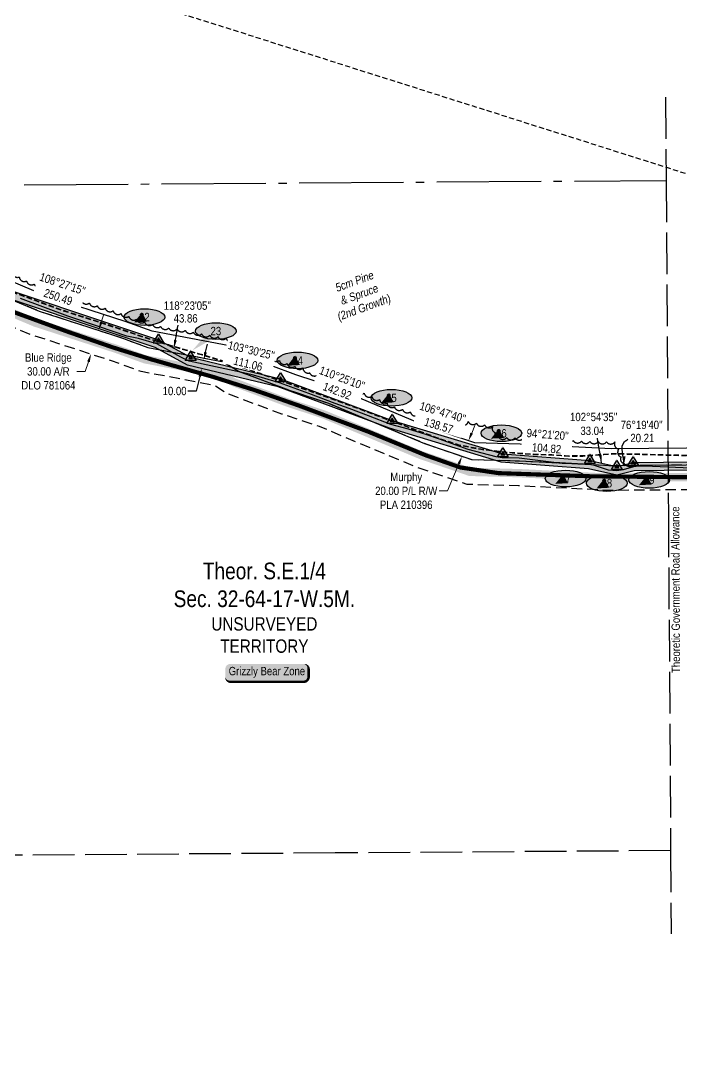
# Model space of a CAD drawing. Extents: x 527417 to 535105, y 6045789 to 6049248.
# Drawn here: x 530137 to 530929, y 6047279 to 6048526 of the extents above; entities that cross this region are included whole.
import ezdxf
from ezdxf.enums import TextEntityAlignment as Align

# ---------------------------------------------------------------- set-up
doc = ezdxf.new("R2010")
doc.units = 0
doc.header["$LTSCALE"] = 5
doc.header["$PDSIZE"] = 0.5
for name, pattern in [('0', [1, 1, 0]), ('foc-ACCESSROAD', [3.75, 2.5, -1.25]), ('foc-QUARTERLINE', [33, 25, -3, 2, -3]), ('foc-TIELINE', [1.875, 1.25, -0.625]), ('foc-UNSURVEYED', [12.5, 10, -2.5]), ('UG_PIPE', [1.875, 1.25, -0.625])]:
    doc.linetypes.add(name, pattern=pattern)
doc.layers.get('Defpoints').update_dxf_attribs({"color": 9})
for name, color, linetype in [('AS-PIPE-AG', 44, 'Continuous'), ('AS-PIPE-UG', 44, 'UG_PIPE'), ('AS-ROADS', 254, 'Continuous'), ('AS-WILDLIFE-BLOCK', 131, 'Continuous'), ('C-RW', 13, 'Continuous'), ('C-SYMBOL', 7, 'Continuous'), ('F-AR', 190, 'foc-ACCESSROAD'), ('L-BD1', 253, 'Continuous'), ('L-MON', 1, 'Continuous'), ('L-ROAD-T', 7, 'Continuous'), ('L-SECQ', 8, 'foc-QUARTERLINE'), ('L-TIE', 7, 'foc-TIELINE'), ('L-UNS-T', 3, 'Continuous'), ('L-USEC', 7, 'foc-UNSURVEYED'), ('P-ELEVATION', 7, 'Continuous'), ('P-PROPOSED', 10, 'Continuous'), ('P-PROPOSED-H', 21, 'Continuous'), ('P-STATION', 7, 'Continuous'), ('P-TXT', 4, 'Continuous'), ('T-BUSH', 110, '0'), ('T-BUSH-T', 110, 'Continuous')]:
    doc.layers.add(name, color=color, linetype=linetype)
doc.layers.add('C-RW-T', color=13, linetype='Continuous', lineweight=9)
doc.layers.add('F-AR-T', color=190, linetype='Continuous', lineweight=9)
doc.styles.add('175L', font='ARIALN.TTF', dxfattribs={"height": 20})
doc.styles.add('80', font='ARIALN.TTF', dxfattribs={"height": 10})
doc.styles.add('80CG', font='ARIALN.TTF', dxfattribs={"height": 10})
doc.styles.add('80L', font='ARIALN.TTF', dxfattribs={"height": 10})
doc.styles.add('80LS', font='ARIALNI.TTF', dxfattribs={"height": 10})
doc.dimstyles.new('Compass 5 000', dxfattribs={"dimscale": 5, "dimtxt": 9, "dimasz": 2, "dimexe": 0.2, "dimexo": 0.0625, "dimgap": 0.5, "dimtad": 0, "dimtih": 1, "dimtoh": 1, "dimzin": 0, "dimdsep": 46, "dimtxsty": '80CG', "dimcen": 0.1, "dimse1": 1, "dimse2": 1, "dimclrd": 256, "dimclrt": 256, "dimaunit": 1, "dimadec": 4, "dimazin": 0, "dimtfac": 0.06, "dimtofl": 0, "dimtmove": 0, "dimatfit": 1, "dimfxl": 0.2, "dimtolj": 1, "dimtzin": 0, "dimlwd": -1, "dimarcsym": 0})

# ---------------------------------------------------------------- blocks, each defined once
blk = doc.blocks.new('*D354')
at = {"layer": 'Defpoints', "color": 0, "transparency": 16777216}
for p in [(530256, 6048146.7), (530220.9, 6048126.6), (530246.7, 6048118.2)]:
    blk.add_point(p, dxfattribs=at)
at = {"layer": 'F-AR-T', "transparency": 16777216}
for p, q in [((530233.2, 6048164.6), (530236.3, 6048174.1)), ((530217.8, 6048117.1), (530214, 6048105.4)), ((530214, 6048105.4), (530204, 6048105.4))]:
    blk.add_line(p, q, dxfattribs=at)
for points in [[(530231.6, 6048165.1), (530234.8, 6048164.1), (530230.1, 6048155.1)], [(530216.2, 6048117.6), (530219.4, 6048116.5), (530220.9, 6048126.6)]]:
    blk.add_solid(points, dxfattribs=at)
at = {"layer": 'F-AR-T', "transparency": 16777216, "insert": (530169.7, 6048105.4), "char_height": 10, "attachment_point": 5, "style": '80CG'}
blk.add_mtext('\\A1;Blue Ridge \\P30.00 A/R \\PDLO 781064', dxfattribs=at)
blk = doc.blocks.new('*D435')
at = {"layer": 'C-RW-T', "transparency": 16777216}
for p, q in [((530677.4, 6048031.3), (530681.2, 6048040.5)), ((530661.9, 6047994.4), (530648.4, 6047962.1)), ((530648.4, 6047962.1), (530638.4, 6047962.1))]:
    blk.add_line(p, q, dxfattribs=at)
for points in [[(530675.8, 6048031.9), (530678.9, 6048030.7), (530673.5, 6048022.1)], [(530660.4, 6047995.1), (530663.5, 6047993.8), (530665.8, 6048003.6)]]:
    blk.add_solid(points, dxfattribs=at)
at = {"layer": 'Defpoints', "color": 0, "transparency": 16777216}
for p in [(530532.1, 6048081.3), (530524.3, 6048062.8), (530673.5, 6048022.1)]:
    blk.add_point(p, dxfattribs=at)
at = {"layer": 'C-RW-T', "transparency": 16777216, "insert": (530598.9, 6047962.1), "char_height": 10, "attachment_point": 5, "style": '80CG'}
blk.add_mtext('\\A1;Murphy\\P20.00 P/L R/W^JPLA 210396', dxfattribs=at)
blk = doc.blocks.new('*U570')
h = blk.add_hatch(color=255)
edge = h.paths.add_edge_path()
edge.add_line((-44, -11.5), (44, -11.5))
edge.add_arc((44, -5.5), 6, 270, 360)
edge.add_line((50, -5.5), (50, 4))
edge.add_arc((44, 4), 6, 0, 90)
edge.add_line((44, 10), (-44, 10))
edge.add_arc((-44, 4), 6, 90, 180)
edge.add_line((-50, 4), (-50, -5.5))
edge.add_arc((-44, -5.5), 6, 180, 270)
at = {"color": 131, "flags": 128}
blk.add_lwpolyline([(-44, -11.5, 3, 3, 0), (44, -11.5, 3, 3, 0.414214), (50, -5.5, 3, 3, 0), (50, 4, 3, 0, 0.414214), (44, 10, 0, 0, 0), (-44, 10, 0, 0, 0.414214), (-50, 4, 0, 0, 0), (-50, -5.5, 0, 3, 0.414214)], format="xyseb", close=True, dxfattribs=at)
at = {"color": 131, "style": '80'}
blk.add_attdef('ENTER_TEXT_001', (-26.8, -4.9), '', height=10, dxfattribs=at)
blk = doc.blocks.new('*D594')
at = {"layer": 'Defpoints', "color": 0, "transparency": 16777216}
for p in [(530353.6, 6048109), (530411.4, 6048105.4), (530409.1, 6048095.6)]:
    blk.add_point(p, dxfattribs=at)
at = {"layer": 'P-TXT', "transparency": 16777216}
for p, q in [((530358.2, 6048128.4), (530360.6, 6048138.1)), ((530351.2, 6048099.2), (530347.1, 6048081.9)), ((530347.1, 6048081.9), (530337.1, 6048081.9))]:
    blk.add_line(p, q, dxfattribs=at)
for points in [[(530356.6, 6048128.8), (530359.9, 6048128), (530355.9, 6048118.7)], [(530349.6, 6048099.6), (530352.9, 6048098.9), (530353.6, 6048109)]]:
    blk.add_solid(points, dxfattribs=at)
at = {"layer": 'P-TXT', "transparency": 16777216, "insert": (530321.1, 6048081.9), "char_height": 10, "attachment_point": 5, "style": '80CG'}
blk.add_mtext('\\A1;10.00', dxfattribs=at)
blk = doc.blocks.new('TRIA')
blk.add_hatch(color=255).paths.add_polyline_path([(-0.04, 1.52), (-1.47, -0.87), (1.39, -0.87)])
blk = doc.blocks.new('Hybrid_EC')
at = {"color": 251}
for points in [[(-1.3, -0.74), (0, 1.42), (1.3, -0.74)], [(0.47, -0.26), (0, 0.53), (-0.47, -0.26)]]:
    blk.add_lwpolyline(points, close=True, dxfattribs=at)
at = {"layer": 'Defpoints'}
blk.add_circle((0, 0), 0.05, dxfattribs=at)
at = {"xscale": 1.2, "yscale": 1.2, "zscale": 1.2}
blk.add_blockref('TRIA', (0.05, 0.06), dxfattribs=at)
blk = doc.blocks.new('we')
at = {"layer": 'P-ELEVATION'}
h = blk.add_hatch(color=111, dxfattribs=at)
h.dxf.hatch_style = 1
edge = h.paths.add_edge_path()
edge.add_ellipse((0, 0), major_axis=(-24.4, 0), ratio=0.410256, start_angle=0, end_angle=360)
at = {"layer": 'P-ELEVATION', "color": 7, "flags": 128}
blk.add_lwpolyline([(0, 0, 12.5, 0, 0), (-12.4, -6.4, 0, 0, 0)], format="xyseb", dxfattribs=at)
at = {"layer": 'P-ELEVATION', "color": 7}
blk.add_ellipse((0, 0), major_axis=(-24.4, 0), ratio=0.410256, dxfattribs=at)
at = {"layer": 'P-ELEVATION', "style": '80'}
blk.add_attdef('ELEVATION', text='', height=10, dxfattribs=at).set_placement((0, 0), align=Align.MIDDLE_CENTER)
blk = doc.blocks.new('*U690')
at = {"layer": 'P-ELEVATION'}
h = blk.add_hatch(color=111, dxfattribs=at)
h.dxf.hatch_style = 1
edge = h.paths.add_edge_path()
edge.add_ellipse((0, 0), major_axis=(-24.4, 0), ratio=0.410256, start_angle=0, end_angle=360)
at = {"layer": 'P-ELEVATION', "color": 7, "flags": 128}
blk.add_lwpolyline([(0, 0, 12.5, 0, 0), (-28.2, -23.3, 0, 0, 0)], format="xyseb", dxfattribs=at)
at = {"layer": 'P-ELEVATION', "color": 7}
blk.add_ellipse((0, 0), major_axis=(-24.4, 0), ratio=0.410256, dxfattribs=at)
at = {"layer": 'P-ELEVATION', "style": '80'}
blk.add_attdef('ELEVATION', text='', height=10, dxfattribs=at).set_placement((0, 0), align=Align.MIDDLE_CENTER)

msp = doc.modelspace()

# ---------------------------------------------------------------- hatches: boundary and pattern name
at = {"layer": 'P-PROPOSED-H'}
h = msp.add_hatch(color=256, dxfattribs=at)
h.dxf.hatch_style = 1
h.paths.add_polyline_path([(534208.674, 6047293.899), (533946.031, 6047443.317), (533899.129, 6047478.137), (533637.799, 6047629.483), (533156.089, 6047895.568), (533050.838, 6047960.588), (533013.122, 6047978.012), (532943.982, 6047997.561), (532365.932, 6047997.746), (532059.876, 6048001.47), (531886.075, 6047991.173), (531350.174, 6047994.11), (531240.123, 6047985.56), (531197.242, 6047989.914), (530872.297, 6047986.103), (530851.478, 6047981.038), (530817.718, 6047988.776), (530712.912, 6047996.759), (530578.976, 6048037.181), (530445.378, 6048086.916), (530336.763, 6048113.007), (530297.813, 6048134.054), (530061.412, 6048212.945), (529860.904, 6048268.016), (529835.458, 6048280.055), (529773.595, 6048292.032), (529592.334, 6048360.509), (529527.885, 6048377.079), (529309.157, 6048452.337), (529268.505, 6048464.616), (529139.946, 6048489.364), (529002.053, 6048500.402), (528952.886, 6048508.726), (528854.263, 6048539.609), (528784.83, 6048552.428), (528677.521, 6048598.614), (528586.226, 6048618.174), (528562.882, 6048638.384), (528563.366, 6048659.934), (528573.325, 6048658.232), (528572.979, 6048642.862), (528590.828, 6048627.41), (528680.573, 6048608.182), (528787.75, 6048562.052), (528856.673, 6048549.327), (528955.224, 6048518.468), (529003.289, 6048510.33), (529141.294, 6048499.282), (529270.901, 6048474.334), (529312.229, 6048461.849), (529530.759, 6048386.659), (529595.354, 6048370.053), (529776.331, 6048301.682), (529838.594, 6048289.629), (529864.392, 6048277.424), (530064.32, 6048222.511), (530301.801, 6048143.26), (530340.367, 6048122.421), (530448.3, 6048096.494), (530582.166, 6048046.659), (530714.758, 6048006.643), (530819.222, 6047998.686), (530851.41, 6047991.308), (530871.041, 6047996.083), (531197.69, 6047999.914), (531240.241, 6047995.594), (531349.814, 6048004.106), (531885.807, 6048001.169), (532059.64, 6048011.468), (532365.994, 6048007.74), (532945.37, 6048007.555), (533016.6, 6047987.416), (533055.578, 6047969.408), (533161.135, 6047904.2), (533642.721, 6047638.183), (533904.631, 6047486.501), (533951.501, 6047451.705), (534213.616, 6047302.586)])

# ---------------------------------------------------------------- linework, layer by layer
at = {"layer": 'AS-PIPE-AG', "flags": 128}
msp.add_lwpolyline([(530940.136, 6047989.572), (530885.108, 6047991.921), (530878.471, 6047991.791), (530871.669, 6047991.093), (530859.049, 6047987.447), (530851.444, 6047986.173), (530841.541, 6047987.018), (530834.181, 6047989.335), (530824.748, 6047992.417), (530818.47, 6047993.731), (530775.777, 6047996.164), (530734.236, 6048001.419), (530713.835, 6048001.701), (530706.871, 6048003.166), (530673.085, 6048011.648), (530638.648, 6048024.077), (530622.287, 6048029.865), (530601.582, 6048036.375), (530580.571, 6048041.92), (530553.47, 6048052.014), (530530.528, 6048060.88), (530513.795, 6048067.027), (530482.152, 6048079.026), (530446.839, 6048091.705), (530415.673, 6048101.123), (530407.519, 6048103.103), (530338.565, 6048117.714), (530328.7, 6048122.644), (530299.807, 6048138.657), (530277.869, 6048144.813), (530263.627, 6048147.831), (530229.904, 6048159.51), (530192.899, 6048171.684), (530136.143, 6048192.781)], dxfattribs=at)
at = {"layer": 'AS-PIPE-UG', "flags": 128}
for points in [[(533944.104, 6047471.534), (533912.702, 6047489.673), (533873.397, 6047510.188), (533833.013, 6047531.482), (533784.805, 6047557.975), (533740.201, 6047582.377), (533689.576, 6047611.138), (533634.481, 6047641.502), (533590.382, 6047666.524), (533538.891, 6047695.838), (533480.799, 6047727.843), (533419.358, 6047761.517), (533360.968, 6047794.466), (533301.388, 6047828.07), (533244.288, 6047859.805), (533178.592, 6047896.978), (533122.256, 6047930.036), (533070.195, 6047959.844), (533017.076, 6047990.523), (532990.897, 6048005.315), (532977.11, 6048011.579), (532966.472, 6048014.017), (532956.882, 6048014.138), (532940.644, 6048014.144), (532907.276, 6048013.3), (532862.096, 6048012.357), (532809.912, 6048012.316), (532761.642, 6048012.356), (532706.338, 6048012.366), (532646.371, 6048012.074), (532593.435, 6048012.063), (532527.971, 6048011.405), (532473.805, 6048010.544), (532407.957, 6048009.65), (532335.024, 6048010.027), (532270.004, 6048009.569), (532192.584, 6048009.129), (532121.438, 6048008.475), (532061.176, 6048007.761), (532000.466, 6048007.422), (531926.881, 6048007.129), (531878.517, 6048006.253), (531811.543, 6048005.035), (531737.75, 6048004.753), (531667.45, 6048005.281), (531608.955, 6048005.6), (531558.603, 6048006.002), (531505.198, 6048006.319), (531441.321, 6048006.086), (531393.483, 6048005.419), (531337.426, 6048004.953), (531245.644, 6048003.773), (531195.873, 6048002.812), (531142.01, 6048002.442), (531110.556, 6048001.979), (531054.937, 6048001.845), (531000.599, 6048002.348), (530850.908, 6048006.262), (530835.901, 6048005.377), (530823.702, 6048004.438), (530810.673, 6048003.551), (530794.105, 6048003.518), (530773.637, 6048004.797), (530748.109, 6048005.613), (530717.484, 6048008.044), (530688.453, 6048011.6), (530662.136, 6048016.595), (530635.619, 6048025.414), (530602.499, 6048037.766), (530576.962, 6048047.179), (530548.203, 6048058.055), (530515.336, 6048070.234), (530481.179, 6048082.323), (530424.087, 6048102.338), (530390.635, 6048114.015), (530349.792, 6048126.254), (530317.061, 6048135.797), (530287.083, 6048145.224), (530236.918, 6048162.323), (530186.175, 6048178.45), (530137.402, 6048196.429), (530097.417, 6048210.802), (530046.999, 6048226.114), (530005.888, 6048238.892), (529978.908, 6048247.635), (529947.716, 6048258.551), (529910.651, 6048267.545), (529875.354, 6048272.779), (529828.512, 6048283.429), (529790.321, 6048295.293), (529759.011, 6048307.596), (529719.217, 6048322.893), (529685.393, 6048335.234), (529642.304, 6048351.074), (529596.891, 6048368.144), (529564.99, 6048378.537), (529526.454, 6048391.542), (529494.629, 6048402.276), (529451.582, 6048417.133), (529397.619, 6048435.876), (529337.744, 6048456.549), (529280.168, 6048476.854), (529241.475, 6048485.419), (529206.353, 6048490.446), (529158.001, 6048497.347), (529121.649, 6048502.306), (529070.321, 6048506.787), (529027.402, 6048510.661), (528982.477, 6048516.877), (528937.416, 6048525.518), (528885.39, 6048539.863), (528834.518, 6048555.672), (528783.035, 6048573.764), (528746.116, 6048589.548), (528716.879, 6048602.087), (528689.179, 6048613.937), (528644.303, 6048624.351), (528582.502, 6048636.751), (528547.171, 6048642.942), (528530.678, 6048645.565), (528524.118, 6048648.242), (528522.966, 6048650.202), (528522.707, 6048655.094), (528523.389, 6048664.363), (528525.435, 6048690.517), (528527.39, 6048754.345), (528528.056, 6048807.381), (528529.393, 6048872.839), (528530.635, 6048924.214), (528532.214, 6048998.215), (528532.688, 6049050.138), (528532.764, 6049068.868), (528532.631, 6049080.568), (528530.326, 6049086.649), (528526.452, 6049096.668), (528520.759, 6049109.665), (528509.062, 6049130.882), (528490.766, 6049158.045), (528458.861, 6049202.656), (528431.467, 6049241.504)], [(533944.061, 6047471.841), (533912.822, 6047489.892), (533873.513, 6047510.409), (533833.131, 6047531.702), (533784.925, 6047558.194), (533740.323, 6047582.595), (533689.698, 6047611.356), (533634.603, 6047641.72), (533590.505, 6047666.741), (533539.013, 6047696.056), (533480.919, 6047728.062), (533419.479, 6047761.735), (533361.091, 6047794.684), (533301.51, 6047828.288), (533244.41, 6047860.023), (533178.717, 6047897.195), (533122.381, 6047930.252), (533070.32, 6047960.061), (533017.2, 6047990.74), (532991.01, 6048005.538), (532977.19, 6048011.817), (532966.502, 6048014.267), (532956.884, 6048014.388), (532940.641, 6048014.394), (532907.27, 6048013.55), (532862.093, 6048012.607), (532809.912, 6048012.566), (532761.642, 6048012.606), (532706.337, 6048012.616), (532646.37, 6048012.324), (532593.434, 6048012.313), (532527.968, 6048011.655), (532473.801, 6048010.794), (532407.956, 6048009.9), (532335.024, 6048010.277), (532270.002, 6048009.819), (532192.582, 6048009.379), (532121.435, 6048008.725), (532061.174, 6048008.011), (532000.465, 6048007.672), (531926.878, 6048007.379), (531878.512, 6048006.503), (531811.54, 6048005.285), (531737.75, 6048005.003), (531667.452, 6048005.531), (531608.957, 6048005.85), (531558.605, 6048006.252), (531505.198, 6048006.569), (531441.319, 6048006.336), (531393.48, 6048005.669), (531337.423, 6048005.203), (531245.64, 6048004.023), (531195.87, 6048003.062), (531142.007, 6048002.692), (531110.554, 6048002.229), (531054.938, 6048002.095), (531000.603, 6048002.598), (530850.904, 6048006.512), (530835.884, 6048005.626), (530823.684, 6048004.687), (530810.664, 6048003.801), (530794.113, 6048003.768), (530773.649, 6048005.047), (530748.123, 6048005.863), (530717.509, 6048008.293), (530688.492, 6048011.847), (530662.199, 6048016.837), (530635.702, 6048025.65), (530602.586, 6048038), (530577.049, 6048047.413), (530548.291, 6048058.289), (530515.421, 6048070.469), (530481.262, 6048082.559), (530424.17, 6048102.574), (530390.712, 6048114.253), (530349.863, 6048126.494), (530317.133, 6048136.036), (530287.161, 6048145.461), (530236.996, 6048162.56), (530186.256, 6048178.686), (530137.487, 6048196.664), (530097.496, 6048211.039), (530047.072, 6048226.353), (530005.964, 6048239.13), (529978.988, 6048247.872), (529947.787, 6048258.791), (529910.699, 6048267.791), (529875.4, 6048273.025), (529828.577, 6048283.671), (529790.404, 6048295.529), (529759.102, 6048307.829), (529719.305, 6048323.127), (529685.479, 6048335.469), (529642.391, 6048351.308), (529596.974, 6048368.38), (529565.069, 6048378.774), (529526.534, 6048391.779), (529494.71, 6048402.512), (529451.664, 6048417.369), (529397.701, 6048436.112), (529337.826, 6048456.785), (529280.237, 6048477.095), (529241.52, 6048485.665), (529206.388, 6048490.693), (529158.036, 6048497.594), (529121.677, 6048502.554), (529070.343, 6048507.036), (529027.43, 6048510.909), (528982.518, 6048517.124), (528937.473, 6048525.762), (528885.46, 6048540.103), (528834.597, 6048555.909), (528783.126, 6048573.997), (528746.214, 6048589.778), (528716.977, 6048602.317), (528689.257, 6048614.175), (528644.356, 6048624.595), (528582.548, 6048636.997), (528547.212, 6048643.188), (528530.746, 6048645.807), (528524.291, 6048648.441), (528523.212, 6048650.276), (528522.957, 6048655.091), (528523.638, 6048664.344), (528525.685, 6048690.503), (528527.64, 6048754.34), (528528.306, 6048807.377), (528529.643, 6048872.833), (528530.885, 6048924.208), (528532.464, 6048998.211), (528532.938, 6049050.136), (528533.014, 6049068.869), (528532.88, 6049080.615), (528530.559, 6049086.738), (528526.683, 6049096.763), (528520.983, 6049109.776), (528509.275, 6049131.012), (528490.971, 6049158.187), (528459.065, 6049202.801), (528431.771, 6049241.506)], [(533944.203, 6047472.04), (533912.942, 6047490.111), (533873.629, 6047510.63), (533833.249, 6047531.922), (533785.045, 6047558.413), (533740.445, 6047582.813), (533689.82, 6047611.574), (533634.725, 6047641.938), (533590.628, 6047666.958), (533539.135, 6047696.274), (533481.039, 6047728.281), (533419.6, 6047761.953), (533361.214, 6047794.902), (533301.632, 6047828.506), (533244.532, 6047860.241), (533178.842, 6047897.412), (533122.506, 6047930.468), (533070.445, 6047960.278), (533017.324, 6047990.957), (532991.123, 6048005.761), (532977.27, 6048012.055), (532966.532, 6048014.517), (532956.886, 6048014.638), (532940.638, 6048014.644), (532907.264, 6048013.8), (532862.09, 6048012.857), (532809.912, 6048012.816), (532761.642, 6048012.856), (532706.336, 6048012.866), (532646.369, 6048012.574), (532593.433, 6048012.563), (532527.965, 6048011.905), (532473.797, 6048011.044), (532407.955, 6048010.15), (532335.024, 6048010.527), (532270, 6048010.069), (532192.58, 6048009.629), (532121.432, 6048008.975), (532061.172, 6048008.261), (532000.464, 6048007.922), (531926.875, 6048007.629), (531878.507, 6048006.753), (531811.537, 6048005.535), (531737.75, 6048005.253), (531667.454, 6048005.781), (531608.959, 6048006.1), (531558.607, 6048006.502), (531505.198, 6048006.819), (531441.317, 6048006.586), (531393.477, 6048005.919), (531337.42, 6048005.453), (531245.636, 6048004.273), (531195.867, 6048003.312), (531142.004, 6048002.942), (531110.552, 6048002.479), (531054.939, 6048002.345), (531000.607, 6048002.848), (530850.9, 6048006.762), (530835.867, 6048005.875), (530823.666, 6048004.936), (530810.655, 6048004.051), (530794.121, 6048004.018), (530773.661, 6048005.297), (530748.137, 6048006.113), (530717.534, 6048008.542), (530688.531, 6048012.094), (530662.262, 6048017.079), (530635.785, 6048025.886), (530602.673, 6048038.234), (530577.136, 6048047.647), (530548.379, 6048058.523), (530515.506, 6048070.704), (530481.345, 6048082.795), (530424.253, 6048102.81), (530390.789, 6048114.491), (530349.934, 6048126.734), (530317.205, 6048136.275), (530287.239, 6048145.698), (530237.074, 6048162.797), (530186.337, 6048178.922), (530137.572, 6048196.899), (530097.575, 6048211.276), (530047.145, 6048226.592), (530006.04, 6048239.368), (529979.068, 6048248.109), (529947.858, 6048259.031), (529910.747, 6048268.037), (529875.446, 6048273.271), (529828.642, 6048283.913), (529790.487, 6048295.765), (529759.193, 6048308.062), (529719.393, 6048323.361), (529685.565, 6048335.704), (529642.478, 6048351.542), (529597.057, 6048368.616), (529565.148, 6048379.011), (529526.614, 6048392.016), (529494.791, 6048402.748), (529451.746, 6048417.605), (529397.783, 6048436.348), (529337.908, 6048457.021), (529280.306, 6048477.336), (529241.565, 6048485.911), (529206.423, 6048490.94), (529158.071, 6048497.841), (529121.705, 6048502.802), (529070.365, 6048507.285), (529027.458, 6048511.157), (528982.559, 6048517.371), (528937.53, 6048526.006), (528885.53, 6048540.343), (528834.676, 6048556.146), (528783.217, 6048574.23), (528746.312, 6048590.008), (528717.075, 6048602.547), (528689.335, 6048614.413), (528644.409, 6048624.839), (528582.594, 6048637.243), (528547.253, 6048643.434), (528530.814, 6048646.049), (528524.464, 6048648.64), (528523.458, 6048650.35), (528523.207, 6048655.088), (528523.887, 6048664.325), (528525.935, 6048690.489), (528527.89, 6048754.335), (528528.556, 6048807.373), (528529.893, 6048872.827), (528531.135, 6048924.202), (528532.714, 6048998.207), (528533.188, 6049050.134), (528533.264, 6049068.87), (528533.129, 6049080.662), (528530.792, 6049086.827), (528526.914, 6049096.858), (528521.207, 6049109.887), (528509.488, 6049131.142), (528491.176, 6049158.329), (528459.269, 6049202.946), (528432.076, 6049241.508)]]:
    msp.add_lwpolyline(points, dxfattribs=at)
at = {"layer": 'AS-ROADS', "const_width": 9.995}
msp.add_lwpolyline([(530980.362, 6047979.027), (530845.038, 6047977.786), (530734.785, 6047983.346), (530675.378, 6047984.96), (530615.986, 6048005.328), (530501.172, 6048053.383), (530455.434, 6048068.575), (530391.663, 6048092.565), (530374.713, 6048103.028), (530285.716, 6048119.962), (530251.121, 6048132.511), (530154.085, 6048163.997), (530110.821, 6048182.17)], dxfattribs=at)
at = {"layer": 'AS-ROADS', "const_width": 4.997, "flags": 128}
msp.add_lwpolyline([(530947.875, 6047978.385), (530821.224, 6047979.606), (530709.689, 6047983.41), (530663.947, 6047990.204), (530622.533, 6048004.749), (530553.385, 6048033.166), (530470.507, 6048064.331), (530416.679, 6048083.205), (530367.23, 6048098.909), (530293.759, 6048119.745), (530247.369, 6048134.174), (530193.913, 6048152.751), (530112.392, 6048182.429)], dxfattribs=at)
at = {"layer": 'C-RW', "flags": 128}
for points in [[(530979.939, 6048013.826), (530845.096, 6048012.589), (530735.479, 6048018.117), (530681.008, 6048019.597), (530627.764, 6048037.856), (530512.794, 6048085.978), (530466.448, 6048101.371), (530406.49, 6048123.927), (530386.931, 6048136), (530294.347, 6048153.617), (530261.824, 6048165.413), (530165.616, 6048196.631), (530122.969, 6048214.545)], [(530115.649, 6048195.939), (530158.648, 6048177.876), (530255.329, 6048146.505), (530289.036, 6048134.279), (530379.57, 6048117.053), (530397.639, 6048105.899), (530459.775, 6048082.524), (530505.774, 6048067.246), (530620.655, 6048019.162), (530677.412, 6047999.698), (530734.704, 6047998.141), (530844.684, 6047992.595), (530979.802, 6047993.835)]]:
    msp.add_lwpolyline(points, dxfattribs=at)
at = {"layer": 'F-AR', "flags": 128}
msp.add_lwpolyline([(534545.764, 6047075.49), (534520.791, 6047092.076), (534449.976, 6047135.894), (534412.764, 6047158.445), (534341.636, 6047196.319), (534206.114, 6047275.162), (534119.56, 6047319.909), (534080.15, 6047343.603), (534037.934, 6047362.167), (533997.555, 6047390.098), (533956.043, 6047416.875), (533907.504, 6047438.36), (533826.044, 6047490.58), (533684.379, 6047567.109), (533640.568, 6047595.014), (533488.975, 6047679.542), (533340.355, 6047758.447), (533255.941, 6047810.748), (533147.916, 6047867.631), (533131.245, 6047877.869), (533091.625, 6047903.661), (533002.46, 6047954.092), (532961.953, 6047972.71), (532931.268, 6047976.345), (532868.87, 6047973.671), (532809.598, 6047973.076), (532744.018, 6047976.087), (532685.691, 6047976.459), (532636.19, 6047974.295), (532523.117, 6047975.089), (532475.157, 6047973.529), (532421.61, 6047970.985), (532395.778, 6047971.642), (532243.544, 6047972.394), (532076.912, 6047971.196), (531962.735, 6047968.923), (531901.222, 6047970.682), (531793.578, 6047966.959), (531732.437, 6047968.749), (531440.089, 6047969.887), (531336.911, 6047966.613), (531162.814, 6047965.523), (531037.065, 6047962.555), (530979.432, 6047963.875), (530843.902, 6047962.632), (530733.378, 6047968.205), (530671.855, 6047969.877), (530609.828, 6047991.148), (530495.081, 6048039.176), (530449.603, 6048054.281), (530384.198, 6048078.886), (530368.366, 6048088.659), (530280.907, 6048105.3), (530245.424, 6048118.171), (530148.032, 6048149.772), (530104.504, 6048168.057), (530041.83, 6048191.076), (530000.405, 6048204.959), (529947.46, 6048218.987), (529816.803, 6048244.86), (529697.896, 6048291.109), (529628.068, 6048317.004), (529542.063, 6048344.317), (529448.27, 6048379.032), (529401.696, 6048397.698), (529351.749, 6048409.231), (529267.202, 6048438.615), (529228.263, 6048447.9), (529113.83, 6048466.552), (528993.65, 6048473.761), (528959.193, 6048479.561), (528894.388, 6048494.763), (528852.704, 6048510.001), (528777.71, 6048534.211), (528674.643, 6048578.34), (528612.366, 6048590.722), (528562.057, 6048599.32), (528562.685, 6048629.631), (528617.816, 6048620.21), (528683.564, 6048607.137), (528788.239, 6048562.32), (528862.461, 6048538.359), (528902.99, 6048523.544), (528965.112, 6048508.971), (528997.046, 6048503.596), (529117.149, 6048496.392), (529234.16, 6048477.319), (529275.623, 6048467.432), (529360.068, 6048438.083), (529410.7, 6048426.392), (529459.053, 6048407.013), (529551.81, 6048372.682), (529637.824, 6048345.365), (529708.545, 6048319.14), (529825.214, 6048273.761), (529954.218, 6048248.215), (530009.017, 6048233.696), (530051.765, 6048219.37), (530115.485, 6048195.967), (530158.484, 6048177.904), (530255.166, 6048146.533), (530288.873, 6048134.307), (530379.407, 6048117.081), (530397.475, 6048105.927), (530459.612, 6048082.552), (530505.61, 6048067.274), (530620.491, 6048019.19), (530677.248, 6047999.726), (530734.54, 6047998.169), (530844.52, 6047992.623), (530979.638, 6047993.862), (531037.055, 6047992.548), (531162.366, 6047995.505), (531336.341, 6047996.595), (531439.672, 6047999.873), (531732.934, 6047998.732), (531793.498, 6047996.958), (531901.133, 6048000.681), (531962.865, 6047998.915), (532076.505, 6048001.179), (532243.51, 6048002.378), (532396.234, 6048001.625), (532421.279, 6048000.987), (532473.958, 6048003.49), (532522.735, 6048005.077), (532635.64, 6048004.284), (532685.132, 6048006.448), (532744.802, 6048006.067), (532810.135, 6048003.067), (532868.077, 6048003.649), (532932.397, 6048006.405), (532970.177, 6048001.93), (533016.126, 6047980.811), (533107.2, 6047929.299), (533147.273, 6047903.213), (533162.763, 6047893.701), (533270.841, 6047836.79), (533355.298, 6047784.462), (533503.308, 6047705.88), (533655.936, 6047620.775), (533699.579, 6047592.978), (533841.282, 6047516.428), (533921.747, 6047464.846), (533970.324, 6047443.344), (534014.215, 6047415.033), (534052.631, 6047388.459), (534093.966, 6047370.283), (534134.185, 6047346.103), (534220.547, 6047301.454), (534356.226, 6047222.52), (534427.592, 6047184.52), (534465.635, 6047161.465), (534565.413, 6047099.725), (534600.497, 6047084.803), (534656.601, 6047067.783), (534719.337, 6047059.485), (534786.822, 6047046.871), (534848.859, 6047030.664), (534903.461, 6047011.969), (534956.405, 6046980.488), (535001.065, 6046939.6), (535001.438, 6046938.751), (535022.68, 6046890.383), (535039.634, 6046857.2), (535072.308, 6046836.442), (535104.559, 6046839.055)], dxfattribs=at)
at = {"layer": 'L-SECQ', "flags": 128}
msp.add_lwpolyline([(530140.594, 6048329.352), (530910.535, 6048334.693)], dxfattribs=at)
at = {"layer": 'L-TIE'}
msp.add_line((534213.616, 6047302.586), (528573.063, 6049091.634), dxfattribs=at)
at = {"layer": 'L-USEC'}
for p, q in [((530909.852, 6048434.639), (530910.535, 6048334.693)), ((530910.535, 6048334.693), (530913.284, 6047932.579)), ((530913.284, 6047932.579), (530916.036, 6047530.464)), ((530916.036, 6047530.464), (530916.72, 6047430.515))]:
    msp.add_line(p, q, dxfattribs=at)
msp.add_lwpolyline([(530916.036, 6047530.464), (530916.036, 6047530.464), (530513.7, 6047527.666), (530111.366, 6047524.867), (529709.026, 6047522.07), (529306.696, 6047519.262)], dxfattribs=at)
at = {"layer": 'P-PROPOSED', "flags": 128}
for points in [[(529141.294, 6048499.282), (529270.901, 6048474.334), (529312.229, 6048461.849), (529530.759, 6048386.659), (529595.354, 6048370.053), (529776.331, 6048301.682), (529838.594, 6048289.629), (529864.392, 6048277.424), (530064.32, 6048222.511), (530301.801, 6048143.26), (530340.367, 6048122.421), (530448.3, 6048096.494), (530582.166, 6048046.659), (530714.758, 6048006.643), (530819.222, 6047998.686), (530851.41, 6047991.308), (530871.041, 6047996.083), (531197.69, 6047999.914)], [(531197.242, 6047989.914), (530872.297, 6047986.103), (530851.478, 6047981.038), (530817.718, 6047988.776), (530712.912, 6047996.759), (530578.976, 6048037.181), (530445.378, 6048086.916), (530336.763, 6048113.007), (530297.813, 6048134.054), (530061.412, 6048212.945), (529860.904, 6048268.016), (529835.458, 6048280.055), (529773.595, 6048292.032), (529592.334, 6048360.509), (529527.885, 6048377.079), (529309.157, 6048452.337), (529268.505, 6048464.616), (529139.946, 6048489.364)]]:
    msp.add_lwpolyline(points, dxfattribs=at)
at = {"layer": 'T-BUSH', "flags": 128}
msp.add_lwpolyline([(529777.897, 6048323.317, 0.52056705), (529786.981, 6048319.148, 0.52056705), (529796.064, 6048314.98, 0.52056705), (529804.697, 6048314.444, 0.52056705), (529812.25, 6048308.067, 0.52056705), (529821.565, 6048304.739, 0.52056705), (529831.175, 6048302.018, 0.52056705), (529840.932, 6048299.851, 0.52056705), (529850.689, 6048297.684, 0.52056705), (529860.446, 6048295.517, 0.52056705), (529870.27, 6048293.719, 0.52056705), (529880.17, 6048292.347, 0.52056705), (529890.07, 6048290.975, 0.52056705), (529899.97, 6048289.602, 0.52056705), (529909.673, 6048287.33, 0.52056705), (529919.345, 6048284.943, 0.52056705), (529929.269, 6048283.755, 0.52056705), (529939.193, 6048282.567, 0.52056705), (529949.117, 6048281.379, 0.52056705), (529957.653, 6048277.112, 0.52056705), (529966.965, 6048273.807, 0.52056705), (529976.563, 6048271.018, 0.52056705), (529986.239, 6048269.459, 0.52056705), (529995.671, 6048267.193, 0.52056705), (530005.388, 6048264.852, 0.52056705), (530015.105, 6048262.511, 0.52056705), (530024.582, 6048259.343, 0.52056705), (530034.042, 6048256.118, 0.52056705), (530043.101, 6048252.274, 0.52056705), (530052.08, 6048248.271, 0.52056705), (530061.51, 6048244.96, 0.52056705), (530070.94, 6048241.648, 0.52056705), (530080.697, 6048239.494, 0.52056705), (530090.468, 6048237.391, 0.52056705), (530100.239, 6048235.288, 0.52056705), (530107.058, 6048229.198, 0.52056705), (530116.734, 6048226.692, 0.52056705), (530126.409, 6048224.185, 0.52056705), (530134.784, 6048218.75, 0.52056705), (530143.484, 6048213.936, 0.52056705), (530152.798, 6048210.311, 0.52056705), (530162.13, 6048206.732, 0.52056705), (530171.502, 6048203.26, 0.52056705), (530180.875, 6048199.788, 0.52056705), (530190.375, 6048196.683, 0.52056705), (530199.883, 6048193.603, 0.52056705), (530209.392, 6048190.524, 0.52056705), (530218.898, 6048187.436, 0.52056705), (530228.403, 6048184.348, 0.52056705), (530237.914, 6048181.275, 0.52056705), (530247.423, 6048178.199, 0.52056705), (530256.837, 6048174.841, 0.52056705), (530266.251, 6048171.484, 0.52056705), (530275.665, 6048168.126, 0.52056705), (530285.077, 6048164.762, 0.52056705), (530294.644, 6048161.914, 0.52056705), (530304.334, 6048159.463, 0.52056705), (530314.108, 6048157.481, 0.52056705), (530324.044, 6048156.4, 0.52056705), (530333.881, 6048154.716, 0.52056705), (530343.639, 6048152.555, 0.52056705), (530353.399, 6048150.402, 0.52056705), (530363.264, 6048148.795, 0.52056705), (530373.129, 6048147.189, 0.52056705), (530382.959, 6048145.453, 0.52056705), (530392.281, 6048141.849, 0.52056705), (530400.499, 6048137.031, 0.52056705), (530409.819, 6048133.499, 0.52056705), (530418.806, 6048129.124, 0.52056705), (530427.793, 6048124.75, 0.52056705), (530437.232, 6048121.628, 0.52056705), (530446.726, 6048118.597, 0.52056705), (530455.965, 6048114.786, 0.52056705), (530465.363, 6048111.501, 0.52056705), (530475.162, 6048109.584, 0.52056705), (530483.036, 6048103.746, 0.52056705), (530492.771, 6048101.503, 0.52056705), (530502.191, 6048098.225, 0.52056705), (530511.452, 6048094.464, 0.52056705), (530520.712, 6048090.704, 0.52056705), (530529.972, 6048086.943, 0.52056705), (530539.207, 6048083.12, 0.52056705), (530548.436, 6048079.283, 0.52056705), (530557.665, 6048075.446, 0.52056705), (530566.894, 6048071.608, 0.52056705), (530575.935, 6048067.37, 0.52056705), (530584.793, 6048062.743, 0.52056705), (530594.388, 6048059.946, 0.52056705), (530603.92, 6048056.98, 0.52056705), (530612.971, 6048052.741, 0.52056705), (530622.023, 6048048.502, 0.52056705), (530631.172, 6048044.492, 0.52056705), (530640.48, 6048040.849, 0.52056705), (530649.965, 6048037.826, 0.52056705), (530659.786, 6048035.968, 0.52056705), (530665.322, 6048041.957, 0.52056705), (530673.341, 6048045.255, 0.52056705), (530683.135, 6048043.264, 0.52056705), (530692.93, 6048041.272, 0.52056705), (530702.724, 6048039.28, 0.52056705), (530705.276, 6048032.405, 0.52056705), (530709.403, 6048027.026, 0.52056705), (530719.349, 6048026.059, 0.52056705), (530729.338, 6048025.728, 0.52056705), (530739.328, 6048025.397, 0.52056705), (530749.317, 6048025.065, 0.52056705), (530759.311, 6048024.946, 0.52056705), (530769.305, 6048024.862, 0.52056705), (530779.277, 6048024.284, 0.52056705), (530789.235, 6048023.429, 0.52056705), (530799.193, 6048022.574, 0.52056705), (530809.151, 6048021.72, 0.52056705), (530819.137, 6048021.396, 0.52056705), (530829.13, 6048021.199, 0.52056705), (530839.123, 6048021.002, 0.52056705), (530849.116, 6048020.805, 0.52056705), (530853.903, 6048012.412, 0.52056705), (530856.506, 6048002.762, 0.52056705), (530860.48, 6047994.953, 0.52056705), (530874.601, 6047995.335, 0.52056705)], format="xyb", dxfattribs=at)

# ---------------------------------------------------------------- block references
at = {"layer": 'AS-WILDLIFE-BLOCK'}
ref = msp.add_blockref('*U570', (530431.893, 6047744.542), dxfattribs=dict(at, xscale=0.99948232, yscale=0.99948232, zscale=0.99948232))
ref.add_attrib('ENTER_TEXT_001', 'Grizzly Bear Zone', (530386.006, 6047740.925), dxfattribs={"layer": '0', "color": 131, "height": 9.99482, "style": '80'})
at = {"layer": 'L-MON', "xscale": 4.997411600000011, "yscale": 4.997411600000011, "zscale": 4.997411600000011}
for p in [(530301.801, 6048143.26), (530340.367, 6048122.421), (530582.166, 6048046.659), (530714.758, 6048006.643), (530819.222, 6047998.686), (530871.041, 6047996.083), (530851.41, 6047991.308)]:
    msp.add_blockref('Hybrid_EC', p, dxfattribs=at)
at = {"layer": 'P-STATION', "xscale": 0.99948232, "yscale": 0.99948232, "zscale": 0.99948232}
for p, values in [((530284.937, 6048170.729), {'ELEVATION': '22'}), ((530790.081, 6047976.918), {'ELEVATION': '27'}), ((530839.501, 6047971.458), {'ELEVATION': '28'}), ((530890.377, 6047975.328), {'ELEVATION': '29'})]:
    msp.add_blockref('we', p, dxfattribs=at).add_auto_attribs(values)

# ---------------------------------------------------------------- texts
at = {"layer": 'C-SYMBOL', "color": 3, "insert": (530428.772, 6047876.042), "char_height": 19.98964, "width": 371.6764, "attachment_point": 2, "style": '175L'}
msp.add_mtext('Theor. S.E.1/4 \\PSec. 32-64-17-W.5M.', dxfattribs=at)
at = {"layer": 'L-BD1', "style": '80L'}
for s, height, p in [("118°23'05''", 9.99482, (530336.409, 6048184.454)), ('43.86', 9.9948, (530334.4, 6048169.145)), ("102°54'35''", 9.99482, (530823.794, 6048050.852)), ("76°19'40''", 9.9948, (530881.313, 6048041.315)), ('33.04', 9.9948, (530822.165, 6048034.216)), ('20.21', 9.9948, (530882.102, 6048025.615))]:
    msp.add_text(s, height=height, dxfattribs=at).set_placement(p, align=Align.MIDDLE)
at = {"layer": 'L-ROAD-T', "style": '80L'}
msp.add_text('Theoretic Government Road Allowance', height=9.99485, rotation=90.267592, dxfattribs=at).set_placement((530921.927, 6047843.526), align=Align.MIDDLE_CENTER)
at = {"layer": 'L-UNS-T', "color": 3, "insert": (530428.751, 6047789.077), "char_height": 15.99171, "attachment_point": 5, "style": '80L'}
msp.add_mtext_dynamic_manual_height_columns('UNSURVEYED TERRITORY', width=126.41375, gutter_width=47.5, heights=[0], dxfattribs=at)
at = {"layer": 'T-BUSH-T', "insert": (530535.211, 6048218.371), "char_height": 9.99992, "width": 95.9724, "attachment_point": 2, "rotation": 20, "style": '80LS'}
msp.add_mtext('{\\fArial Narrow|b0|i1|c0|p34;5cm Pine \\P& Spruce\\P(2nd Growth)}', dxfattribs=at)

# ---------------------------------------------------------------- leaders
at = {"layer": 'L-BD1', "path_type": 1}
for points in [[(530320.349, 6048133.237), (530325.363, 6048160.911)], [(530833.302, 6047995.458), (530828.136, 6048025.449)], [(530860.087, 6047993.419), (530860.775, 6048021.242), (530864.899, 6048024.222)]]:
    msp.add_leader(points, dimstyle='Compass 5 000', override={"dimgap": 0.5, "dimtad": 0}, dxfattribs=at)

# ---------------------------------------------------------------- next in the draw order: texts
at = {"layer": 'L-BD1', "char_height": 9.99482, "attachment_point": 2, "style": '80L', "bg_fill": 3, "box_fill_scale": 1.15, "bg_fill_color": 256, "bg_fill_true_color": 256, "bg_fill_transparency": 0}
for s, insert, width, rotation in [("108°27'15'' 250.49", (530188.306, 6048215.295), 57.05684, 341.5453), ("103°30'25'' 111.06", (530414.275, 6048135.702), 57.55845, 346.4926), ("110°25'10'' 142.92", (530523.713, 6048102.288), 56.73946, 339.581), ("106°47'40'' 138.57", (530644.192, 6048061.197), 57.2729, 343.2062), ("94°21'20'' 104.82", (530768.901, 6048034.81), 57.3554, 355.6442)]:
    msp.add_mtext(s, dxfattribs=dict(at, insert=insert, width=width, rotation=rotation))

# ---------------------------------------------------------------- next in the draw order: block references
at = {"layer": 'L-MON', "xscale": 4.997411600000011, "yscale": 4.997411600000011, "zscale": 4.997411600000011}
msp.add_blockref('Hybrid_EC', (530448.3, 6048096.494), dxfattribs=at)
at = {"layer": 'P-STATION', "xscale": 0.99948232, "yscale": 0.99948232, "zscale": 0.99948232}
for name, p, values in [('*U690', (530370.597, 6048153.884), {'ELEVATION': '23'}), ('we', (530468.579, 6048118.676), {'ELEVATION': '24'}), ('we', (530581.149, 6048073.843), {'ELEVATION': '25'}), ('we', (530713.032, 6048031.235), {'ELEVATION': '26'})]:
    msp.add_blockref(name, p, dxfattribs=at).add_auto_attribs(values)

# ---------------------------------------------------------------- next in the draw order: dimensions: what is measured, and where the dimension line sits
at = {"layer": 'C-RW-T'}
dim = msp.add_linear_dim(base=(530673.497, 6048022.077), p1=(530524.339, 6048062.837), p2=(530532.057, 6048081.277), angle=67.288063, text='Murphy\\P20.00 P/L R/W^JPLA 210396', dimstyle='Compass 5 000', dxfattribs=at)
dim.commit()
dim.dimension.update_dxf_attribs({"geometry": '*D435', "text_midpoint": (530598.871, 6047962.14), "dimtype": 161})
at = {"layer": 'F-AR-T', "color": 6}
dim = msp.add_linear_dim(base=(530220.868, 6048126.565), p1=(530255.992, 6048146.692), p2=(530246.738, 6048118.171), angle=252.022763, text='Blue Ridge \\P30.00 A/R \\PDLO 781064', dimstyle='Compass 5 000', dxfattribs=at)
dim.commit()
dim.dimension.update_dxf_attribs({"geometry": '*D354', "text_midpoint": (530169.744, 6048105.443), "dimtype": 161})
at = {"layer": 'P-TXT'}
dim = msp.add_linear_dim(base=(530353.568, 6048108.971), p1=(530411.408, 6048105.356), p2=(530409.074, 6048095.637), angle=256.492639, text='10.00', dimstyle='Compass 5 000', dxfattribs=at)
dim.commit()
dim.dimension.update_dxf_attribs({"geometry": '*D594', "text_midpoint": (530321.119, 6048081.865), "dimtype": 161})

doc.saveas('drawing.dxf')
